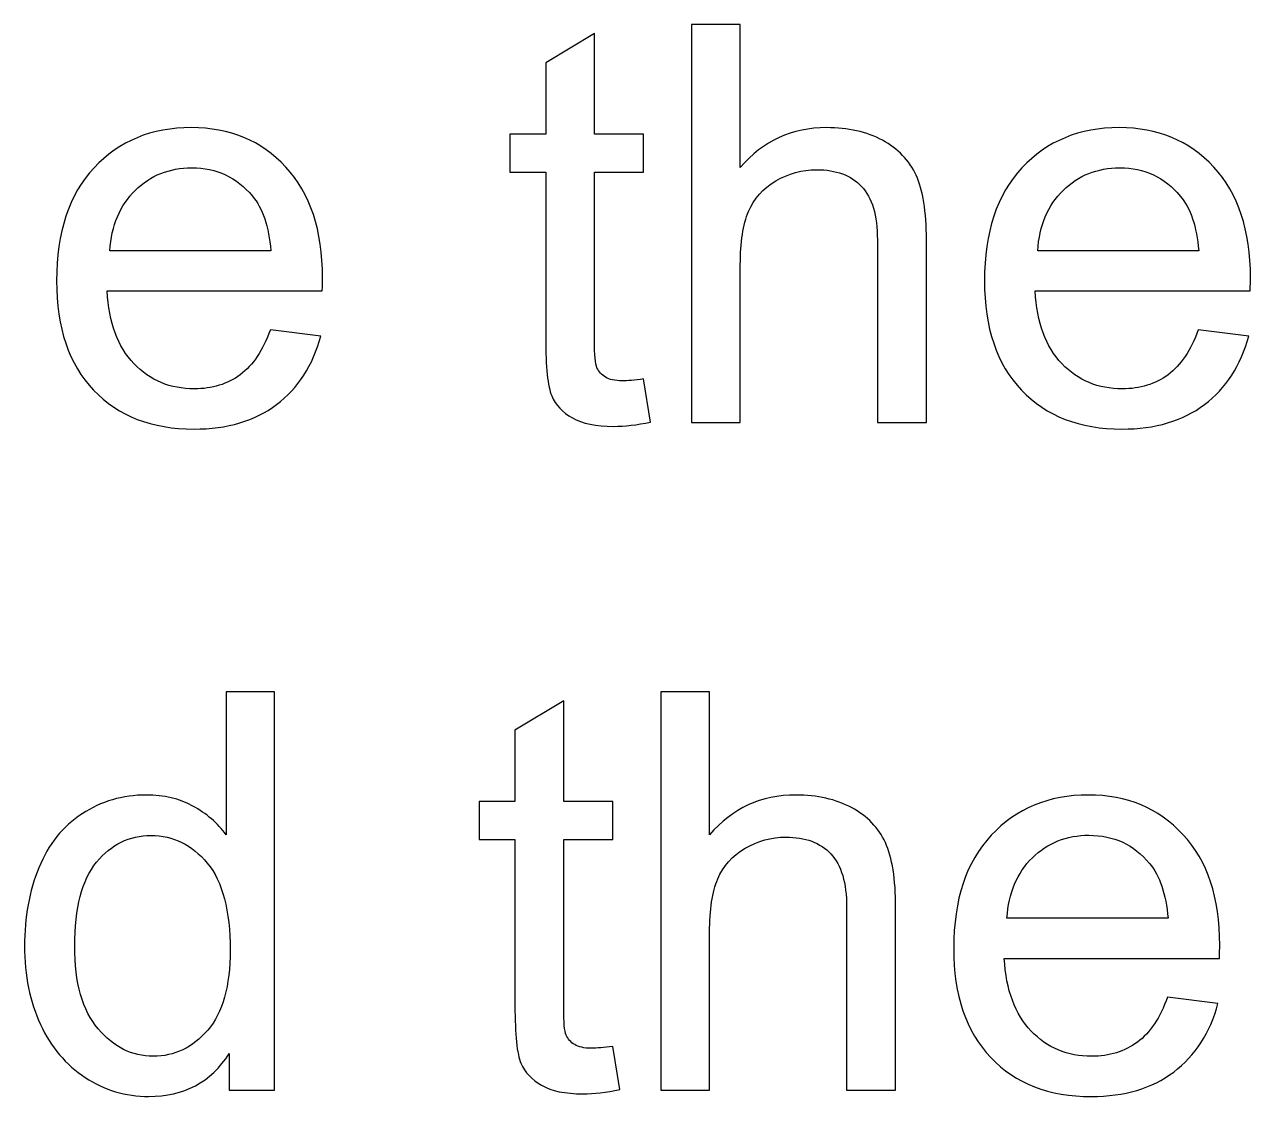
# Model space of a CAD drawing. Header units: centimetres. Extents: x -233 to -82, y 123 to 153.
# Drawn here: x -169.662 to -168.885, y 138.464 to 139.144 of the extents above; entities that cross this region are included whole.
import ezdxf

# ---------------------------------------------------------------- set-up
doc = ezdxf.new("R2010")
doc.units = ezdxf.units.CM
doc.header["$MEASUREMENT"] = 0
doc.layers.add('layer 1', color=7, linetype='Continuous')

msp = doc.modelspace()

# ---------------------------------------------------------------- linework, layer by layer
at = {"layer": 'layer 1'}
for points, knots in [([(-169.2396, 138.8913), (-169.2396, 138.8913), (-169.2396, 139.1438), (-169.2396, 139.1438), (-169.2396, 139.1438), (-169.2396, 139.1438), (-169.2086, 139.1438), (-169.2086, 139.1438), (-169.2086, 139.1438), (-169.2086, 139.1438), (-169.2086, 139.0532), (-169.2086, 139.0532), (-169.2086, 139.0532), (-169.1941, 139.07), (-169.1759, 139.0784), (-169.1539, 139.0784), (-169.1539, 139.0784), (-169.1403, 139.0784), (-169.1285, 139.0757), (-169.1185, 139.0704), (-169.1185, 139.0704), (-169.1086, 139.065), (-169.1014, 139.0576), (-169.0971, 139.0482), (-169.0971, 139.0482), (-169.0928, 139.0388), (-169.0906, 139.0251), (-169.0906, 139.0072), (-169.0906, 139.0072), (-169.0906, 139.0072), (-169.0906, 138.8913), (-169.0906, 138.8913), (-169.0906, 138.8913), (-169.0906, 138.8913), (-169.1217, 138.8913), (-169.1217, 138.8913), (-169.1217, 138.8913), (-169.1217, 138.8913), (-169.1217, 139.0072), (-169.1217, 139.0072), (-169.1217, 139.0072), (-169.1217, 139.0227), (-169.125, 139.034), (-169.1317, 139.0411), (-169.1317, 139.0411), (-169.1384, 139.0482), (-169.1479, 139.0517), (-169.1602, 139.0517), (-169.1602, 139.0517), (-169.1694, 139.0517), (-169.178, 139.0493), (-169.1861, 139.0446), (-169.1861, 139.0446), (-169.1942, 139.0398), (-169.2, 139.0333), (-169.2034, 139.0252), (-169.2034, 139.0252), (-169.2069, 139.017), (-169.2086, 139.0057), (-169.2086, 138.9914), (-169.2086, 138.9914), (-169.2086, 138.9914), (-169.2086, 138.8913), (-169.2086, 138.8913), (-169.2086, 138.8913), (-169.2086, 138.8913), (-169.2396, 138.8913), (-169.2396, 138.8913)], [0, 0, 0, 0, 0.055556, 0.055556, 0.055556, 0.055556, 0.111111, 0.111111, 0.111111, 0.111111, 0.166667, 0.166667, 0.166667, 0.166667, 0.222222, 0.222222, 0.222222, 0.222222, 0.277778, 0.277778, 0.277778, 0.277778, 0.333333, 0.333333, 0.333333, 0.333333, 0.388889, 0.388889, 0.388889, 0.388889, 0.444444, 0.444444, 0.444444, 0.444444, 0.5, 0.5, 0.5, 0.5, 0.555556, 0.555556, 0.555556, 0.555556, 0.611111, 0.611111, 0.611111, 0.611111, 0.666667, 0.666667, 0.666667, 0.666667, 0.722222, 0.722222, 0.722222, 0.722222, 0.777778, 0.777778, 0.777778, 0.777778, 0.833333, 0.833333, 0.833333, 0.833333, 0.888889, 0.888889, 0.888889, 0.888889, 1, 1, 1, 1]), ([(-169.2699, 138.919), (-169.2699, 138.919), (-169.2655, 138.8916), (-169.2655, 138.8916), (-169.2655, 138.8916), (-169.2742, 138.8898), (-169.282, 138.8889), (-169.2889, 138.8889), (-169.2889, 138.8889), (-169.3002, 138.8889), (-169.3089, 138.8907), (-169.3151, 138.8943), (-169.3151, 138.8943), (-169.3213, 138.8978), (-169.3257, 138.9025), (-169.3282, 138.9083), (-169.3282, 138.9083), (-169.3307, 138.9141), (-169.332, 138.9263), (-169.332, 138.9449), (-169.332, 138.9449), (-169.332, 138.9449), (-169.332, 139.0501), (-169.332, 139.0501), (-169.332, 139.0501), (-169.332, 139.0501), (-169.3547, 139.0501), (-169.3547, 139.0501), (-169.3547, 139.0501), (-169.3547, 139.0501), (-169.3547, 139.0742), (-169.3547, 139.0742), (-169.3547, 139.0742), (-169.3547, 139.0742), (-169.332, 139.0742), (-169.332, 139.0742), (-169.332, 139.0742), (-169.332, 139.0742), (-169.332, 139.1195), (-169.332, 139.1195), (-169.332, 139.1195), (-169.332, 139.1195), (-169.3011, 139.1381), (-169.3011, 139.1381), (-169.3011, 139.1381), (-169.3011, 139.1381), (-169.3011, 139.0742), (-169.3011, 139.0742), (-169.3011, 139.0742), (-169.3011, 139.0742), (-169.2699, 139.0742), (-169.2699, 139.0742), (-169.2699, 139.0742), (-169.2699, 139.0742), (-169.2699, 139.0501), (-169.2699, 139.0501), (-169.2699, 139.0501), (-169.2699, 139.0501), (-169.3011, 139.0501), (-169.3011, 139.0501), (-169.3011, 139.0501), (-169.3011, 139.0501), (-169.3011, 138.9431), (-169.3011, 138.9431), (-169.3011, 138.9431), (-169.3011, 138.9343), (-169.3006, 138.9286), (-169.2995, 138.9261), (-169.2995, 138.9261), (-169.2984, 138.9236), (-169.2966, 138.9216), (-169.2941, 138.9201), (-169.2941, 138.9201), (-169.2916, 138.9186), (-169.2881, 138.9178), (-169.2836, 138.9178), (-169.2836, 138.9178), (-169.2801, 138.9178), (-169.2756, 138.9182), (-169.2699, 138.919)], [0, 0, 0, 0, 0.047619, 0.047619, 0.047619, 0.047619, 0.095238, 0.095238, 0.095238, 0.095238, 0.142857, 0.142857, 0.142857, 0.142857, 0.190476, 0.190476, 0.190476, 0.190476, 0.238095, 0.238095, 0.238095, 0.238095, 0.285714, 0.285714, 0.285714, 0.285714, 0.333333, 0.333333, 0.333333, 0.333333, 0.380952, 0.380952, 0.380952, 0.380952, 0.428571, 0.428571, 0.428571, 0.428571, 0.47619, 0.47619, 0.47619, 0.47619, 0.52381, 0.52381, 0.52381, 0.52381, 0.571429, 0.571429, 0.571429, 0.571429, 0.619048, 0.619048, 0.619048, 0.619048, 0.666667, 0.666667, 0.666667, 0.666667, 0.714286, 0.714286, 0.714286, 0.714286, 0.761905, 0.761905, 0.761905, 0.761905, 0.809524, 0.809524, 0.809524, 0.809524, 0.857143, 0.857143, 0.857143, 0.857143, 0.904762, 0.904762, 0.904762, 0.904762, 1, 1, 1, 1]), ([(-169.5066, 138.9502), (-169.5066, 138.9502), (-169.4746, 138.9462), (-169.4746, 138.9462), (-169.4746, 138.9462), (-169.4797, 138.9275), (-169.489, 138.913), (-169.5027, 138.9027), (-169.5027, 138.9027), (-169.5164, 138.8924), (-169.5338, 138.8872), (-169.555, 138.8872), (-169.555, 138.8872), (-169.5818, 138.8872), (-169.603, 138.8954), (-169.6187, 138.9119), (-169.6187, 138.9119), (-169.6344, 138.9284), (-169.6422, 138.9515), (-169.6422, 138.9812), (-169.6422, 138.9812), (-169.6422, 139.012), (-169.6343, 139.0359), (-169.6184, 139.0529), (-169.6184, 139.0529), (-169.6025, 139.0699), (-169.582, 139.0784), (-169.5567, 139.0784), (-169.5567, 139.0784), (-169.5323, 139.0784), (-169.5123, 139.0701), (-169.4968, 139.0534), (-169.4968, 139.0534), (-169.4813, 139.0367), (-169.4735, 139.0133), (-169.4735, 138.9831), (-169.4735, 138.9831), (-169.4735, 138.9813), (-169.4736, 138.9785), (-169.4737, 138.9748), (-169.4737, 138.9748), (-169.4737, 138.9748), (-169.6101, 138.9748), (-169.6101, 138.9748), (-169.6101, 138.9748), (-169.609, 138.9547), (-169.6033, 138.9394), (-169.5931, 138.9287), (-169.5931, 138.9287), (-169.5829, 138.918), (-169.5701, 138.9127), (-169.5548, 138.9127), (-169.5548, 138.9127), (-169.5435, 138.9127), (-169.5338, 138.9157), (-169.5257, 138.9217), (-169.5257, 138.9217), (-169.5177, 138.9276), (-169.5113, 138.9371), (-169.5066, 138.9502)], [0, 0, 0, 0, 0.0625, 0.0625, 0.0625, 0.0625, 0.125, 0.125, 0.125, 0.125, 0.1875, 0.1875, 0.1875, 0.1875, 0.25, 0.25, 0.25, 0.25, 0.3125, 0.3125, 0.3125, 0.3125, 0.375, 0.375, 0.375, 0.375, 0.4375, 0.4375, 0.4375, 0.4375, 0.5, 0.5, 0.5, 0.5, 0.5625, 0.5625, 0.5625, 0.5625, 0.625, 0.625, 0.625, 0.625, 0.6875, 0.6875, 0.6875, 0.6875, 0.75, 0.75, 0.75, 0.75, 0.8125, 0.8125, 0.8125, 0.8125, 0.875, 0.875, 0.875, 0.875, 1, 1, 1, 1]), ([(-168.9182, 138.9502), (-168.9182, 138.9502), (-168.8862, 138.9462), (-168.8862, 138.9462), (-168.8862, 138.9462), (-168.8913, 138.9275), (-168.9006, 138.913), (-168.9143, 138.9027), (-168.9143, 138.9027), (-168.928, 138.8924), (-168.9454, 138.8872), (-168.9666, 138.8872), (-168.9666, 138.8872), (-168.9934, 138.8872), (-169.0146, 138.8954), (-169.0303, 138.9119), (-169.0303, 138.9119), (-169.046, 138.9284), (-169.0538, 138.9515), (-169.0538, 138.9812), (-169.0538, 138.9812), (-169.0538, 139.012), (-169.0459, 139.0359), (-169.03, 139.0529), (-169.03, 139.0529), (-169.0141, 139.0699), (-168.9936, 139.0784), (-168.9683, 139.0784), (-168.9683, 139.0784), (-168.9439, 139.0784), (-168.9239, 139.0701), (-168.9084, 139.0534), (-168.9084, 139.0534), (-168.8929, 139.0367), (-168.8851, 139.0133), (-168.8851, 138.9831), (-168.8851, 138.9831), (-168.8851, 138.9813), (-168.8852, 138.9785), (-168.8853, 138.9748), (-168.8853, 138.9748), (-168.8853, 138.9748), (-169.0217, 138.9748), (-169.0217, 138.9748), (-169.0217, 138.9748), (-169.0206, 138.9547), (-169.0149, 138.9394), (-169.0047, 138.9287), (-169.0047, 138.9287), (-168.9945, 138.918), (-168.9817, 138.9127), (-168.9664, 138.9127), (-168.9664, 138.9127), (-168.9551, 138.9127), (-168.9454, 138.9157), (-168.9373, 138.9217), (-168.9373, 138.9217), (-168.9293, 138.9276), (-168.9229, 138.9371), (-168.9182, 138.9502)], [0, 0, 0, 0, 0.0625, 0.0625, 0.0625, 0.0625, 0.125, 0.125, 0.125, 0.125, 0.1875, 0.1875, 0.1875, 0.1875, 0.25, 0.25, 0.25, 0.25, 0.3125, 0.3125, 0.3125, 0.3125, 0.375, 0.375, 0.375, 0.375, 0.4375, 0.4375, 0.4375, 0.4375, 0.5, 0.5, 0.5, 0.5, 0.5625, 0.5625, 0.5625, 0.5625, 0.625, 0.625, 0.625, 0.625, 0.6875, 0.6875, 0.6875, 0.6875, 0.75, 0.75, 0.75, 0.75, 0.8125, 0.8125, 0.8125, 0.8125, 0.875, 0.875, 0.875, 0.875, 1, 1, 1, 1]), ([(-169.6084, 139.0003), (-169.6084, 139.0003), (-169.5063, 139.0003), (-169.5063, 139.0003), (-169.5063, 139.0003), (-169.5076, 139.0157), (-169.5115, 139.0273), (-169.518, 139.035), (-169.518, 139.035), (-169.5279, 139.0469), (-169.5407, 139.0529), (-169.5564, 139.0529), (-169.5564, 139.0529), (-169.5707, 139.0529), (-169.5826, 139.0481), (-169.5923, 139.0386), (-169.5923, 139.0386), (-169.602, 139.0291), (-169.6074, 139.0163), (-169.6084, 139.0003)], [0, 0, 0, 0, 0.166667, 0.166667, 0.166667, 0.166667, 0.333333, 0.333333, 0.333333, 0.333333, 0.5, 0.5, 0.5, 0.5, 0.666667, 0.666667, 0.666667, 0.666667, 1, 1, 1, 1]), ([(-169.02, 139.0003), (-169.02, 139.0003), (-168.9179, 139.0003), (-168.9179, 139.0003), (-168.9179, 139.0003), (-168.9192, 139.0157), (-168.9231, 139.0273), (-168.9296, 139.035), (-168.9296, 139.035), (-168.9395, 139.0469), (-168.9523, 139.0529), (-168.968, 139.0529), (-168.968, 139.0529), (-168.9823, 139.0529), (-168.9942, 139.0481), (-169.0039, 139.0386), (-169.0039, 139.0386), (-169.0136, 139.0291), (-169.019, 139.0163), (-169.02, 139.0003)], [0, 0, 0, 0, 0.166667, 0.166667, 0.166667, 0.166667, 0.333333, 0.333333, 0.333333, 0.333333, 0.5, 0.5, 0.5, 0.5, 0.666667, 0.666667, 0.666667, 0.666667, 1, 1, 1, 1]), ([(-169.5327, 138.46798), (-169.5327, 138.46798), (-169.5327, 138.49108), (-169.5327, 138.49108), (-169.5327, 138.49108), (-169.5443, 138.47298), (-169.5613, 138.46388), (-169.5838, 138.46388), (-169.5838, 138.46388), (-169.5984, 138.46388), (-169.6118, 138.46788), (-169.624, 138.47598), (-169.624, 138.47598), (-169.6363, 138.48398), (-169.6457, 138.49518), (-169.6524, 138.50958), (-169.6524, 138.50958), (-169.6591, 138.52398), (-169.6625, 138.54058), (-169.6625, 138.55928), (-169.6625, 138.55928), (-169.6625, 138.57758), (-169.6595, 138.59408), (-169.6534, 138.60898), (-169.6534, 138.60898), (-169.6473, 138.62388), (-169.6382, 138.63528), (-169.626, 138.64318), (-169.626, 138.64318), (-169.6139, 138.65108), (-169.6003, 138.65508), (-169.5852, 138.65508), (-169.5852, 138.65508), (-169.5742, 138.65508), (-169.5644, 138.65278), (-169.5557, 138.64808), (-169.5557, 138.64808), (-169.5471, 138.64338), (-169.5401, 138.63738), (-169.5347, 138.62988), (-169.5347, 138.62988), (-169.5347, 138.62988), (-169.5347, 138.72048), (-169.5347, 138.72048), (-169.5347, 138.72048), (-169.5347, 138.72048), (-169.5039, 138.72048), (-169.5039, 138.72048), (-169.5039, 138.72048), (-169.5039, 138.72048), (-169.5039, 138.46798), (-169.5039, 138.46798), (-169.5039, 138.46798), (-169.5039, 138.46798), (-169.5327, 138.46798), (-169.5327, 138.46798)], [0, 0, 0, 0, 0.066667, 0.066667, 0.066667, 0.066667, 0.133333, 0.133333, 0.133333, 0.133333, 0.2, 0.2, 0.2, 0.2, 0.266667, 0.266667, 0.266667, 0.266667, 0.333333, 0.333333, 0.333333, 0.333333, 0.4, 0.4, 0.4, 0.4, 0.466667, 0.466667, 0.466667, 0.466667, 0.533333, 0.533333, 0.533333, 0.533333, 0.6, 0.6, 0.6, 0.6, 0.666667, 0.666667, 0.666667, 0.666667, 0.733333, 0.733333, 0.733333, 0.733333, 0.8, 0.8, 0.8, 0.8, 0.866667, 0.866667, 0.866667, 0.866667, 1, 1, 1, 1]), ([(-169.2591, 138.46798), (-169.2591, 138.46798), (-169.2591, 138.72048), (-169.2591, 138.72048), (-169.2591, 138.72048), (-169.2591, 138.72048), (-169.2281, 138.72048), (-169.2281, 138.72048), (-169.2281, 138.72048), (-169.2281, 138.72048), (-169.2281, 138.62988), (-169.2281, 138.62988), (-169.2281, 138.62988), (-169.2136, 138.64668), (-169.1954, 138.65508), (-169.1734, 138.65508), (-169.1734, 138.65508), (-169.1598, 138.65508), (-169.148, 138.65238), (-169.138, 138.64708), (-169.138, 138.64708), (-169.1281, 138.64168), (-169.1209, 138.63428), (-169.1166, 138.62488), (-169.1166, 138.62488), (-169.1123, 138.61548), (-169.1101, 138.60178), (-169.1101, 138.58388), (-169.1101, 138.58388), (-169.1101, 138.58388), (-169.1101, 138.46798), (-169.1101, 138.46798), (-169.1101, 138.46798), (-169.1101, 138.46798), (-169.1412, 138.46798), (-169.1412, 138.46798), (-169.1412, 138.46798), (-169.1412, 138.46798), (-169.1412, 138.58388), (-169.1412, 138.58388), (-169.1412, 138.58388), (-169.1412, 138.59938), (-169.1445, 138.61068), (-169.1512, 138.61778), (-169.1512, 138.61778), (-169.1579, 138.62488), (-169.1674, 138.62838), (-169.1797, 138.62838), (-169.1797, 138.62838), (-169.1889, 138.62838), (-169.1975, 138.62598), (-169.2056, 138.62128), (-169.2056, 138.62128), (-169.2137, 138.61648), (-169.2195, 138.60998), (-169.2229, 138.60188), (-169.2229, 138.60188), (-169.2264, 138.59368), (-169.2281, 138.58238), (-169.2281, 138.56808), (-169.2281, 138.56808), (-169.2281, 138.56808), (-169.2281, 138.46798), (-169.2281, 138.46798), (-169.2281, 138.46798), (-169.2281, 138.46798), (-169.2591, 138.46798), (-169.2591, 138.46798)], [0, 0, 0, 0, 0.055556, 0.055556, 0.055556, 0.055556, 0.111111, 0.111111, 0.111111, 0.111111, 0.166667, 0.166667, 0.166667, 0.166667, 0.222222, 0.222222, 0.222222, 0.222222, 0.277778, 0.277778, 0.277778, 0.277778, 0.333333, 0.333333, 0.333333, 0.333333, 0.388889, 0.388889, 0.388889, 0.388889, 0.444444, 0.444444, 0.444444, 0.444444, 0.5, 0.5, 0.5, 0.5, 0.555556, 0.555556, 0.555556, 0.555556, 0.611111, 0.611111, 0.611111, 0.611111, 0.666667, 0.666667, 0.666667, 0.666667, 0.722222, 0.722222, 0.722222, 0.722222, 0.777778, 0.777778, 0.777778, 0.777778, 0.833333, 0.833333, 0.833333, 0.833333, 0.888889, 0.888889, 0.888889, 0.888889, 1, 1, 1, 1]), ([(-169.2894, 138.49568), (-169.2894, 138.49568), (-169.285, 138.46828), (-169.285, 138.46828), (-169.285, 138.46828), (-169.2937, 138.46648), (-169.3015, 138.46558), (-169.3084, 138.46558), (-169.3084, 138.46558), (-169.3197, 138.46558), (-169.3284, 138.46738), (-169.3346, 138.47098), (-169.3346, 138.47098), (-169.3408, 138.47448), (-169.3452, 138.47918), (-169.3477, 138.48498), (-169.3477, 138.48498), (-169.3502, 138.49078), (-169.3515, 138.50298), (-169.3515, 138.52158), (-169.3515, 138.52158), (-169.3515, 138.52158), (-169.3515, 138.62678), (-169.3515, 138.62678), (-169.3515, 138.62678), (-169.3515, 138.62678), (-169.3742, 138.62678), (-169.3742, 138.62678), (-169.3742, 138.62678), (-169.3742, 138.62678), (-169.3742, 138.65088), (-169.3742, 138.65088), (-169.3742, 138.65088), (-169.3742, 138.65088), (-169.3515, 138.65088), (-169.3515, 138.65088), (-169.3515, 138.65088), (-169.3515, 138.65088), (-169.3515, 138.69618), (-169.3515, 138.69618), (-169.3515, 138.69618), (-169.3515, 138.69618), (-169.3206, 138.71478), (-169.3206, 138.71478), (-169.3206, 138.71478), (-169.3206, 138.71478), (-169.3206, 138.65088), (-169.3206, 138.65088), (-169.3206, 138.65088), (-169.3206, 138.65088), (-169.2894, 138.65088), (-169.2894, 138.65088), (-169.2894, 138.65088), (-169.2894, 138.65088), (-169.2894, 138.62678), (-169.2894, 138.62678), (-169.2894, 138.62678), (-169.2894, 138.62678), (-169.3206, 138.62678), (-169.3206, 138.62678), (-169.3206, 138.62678), (-169.3206, 138.62678), (-169.3206, 138.51978), (-169.3206, 138.51978), (-169.3206, 138.51978), (-169.3206, 138.51098), (-169.3201, 138.50528), (-169.319, 138.50278), (-169.319, 138.50278), (-169.3179, 138.50028), (-169.3161, 138.49828), (-169.3136, 138.49678), (-169.3136, 138.49678), (-169.3111, 138.49528), (-169.3076, 138.49448), (-169.3031, 138.49448), (-169.3031, 138.49448), (-169.2996, 138.49448), (-169.2951, 138.49488), (-169.2894, 138.49568)], [0, 0, 0, 0, 0.047619, 0.047619, 0.047619, 0.047619, 0.095238, 0.095238, 0.095238, 0.095238, 0.142857, 0.142857, 0.142857, 0.142857, 0.190476, 0.190476, 0.190476, 0.190476, 0.238095, 0.238095, 0.238095, 0.238095, 0.285714, 0.285714, 0.285714, 0.285714, 0.333333, 0.333333, 0.333333, 0.333333, 0.380952, 0.380952, 0.380952, 0.380952, 0.428571, 0.428571, 0.428571, 0.428571, 0.47619, 0.47619, 0.47619, 0.47619, 0.52381, 0.52381, 0.52381, 0.52381, 0.571429, 0.571429, 0.571429, 0.571429, 0.619048, 0.619048, 0.619048, 0.619048, 0.666667, 0.666667, 0.666667, 0.666667, 0.714286, 0.714286, 0.714286, 0.714286, 0.761905, 0.761905, 0.761905, 0.761905, 0.809524, 0.809524, 0.809524, 0.809524, 0.857143, 0.857143, 0.857143, 0.857143, 0.904762, 0.904762, 0.904762, 0.904762, 1, 1, 1, 1]), ([(-168.9377, 138.52688), (-168.9377, 138.52688), (-168.9057, 138.52288), (-168.9057, 138.52288), (-168.9057, 138.52288), (-168.9108, 138.50418), (-168.9201, 138.48968), (-168.9338, 138.47938), (-168.9338, 138.47938), (-168.9475, 138.46908), (-168.9649, 138.46388), (-168.9861, 138.46388), (-168.9861, 138.46388), (-169.0129, 138.46388), (-169.0341, 138.47208), (-169.0498, 138.48858), (-169.0498, 138.48858), (-169.0655, 138.50508), (-169.0733, 138.52818), (-169.0733, 138.55788), (-169.0733, 138.55788), (-169.0733, 138.58868), (-169.0654, 138.61258), (-169.0495, 138.62958), (-169.0495, 138.62958), (-169.0336, 138.64658), (-169.0131, 138.65508), (-168.9878, 138.65508), (-168.9878, 138.65508), (-168.9634, 138.65508), (-168.9434, 138.64678), (-168.9279, 138.63008), (-168.9279, 138.63008), (-168.9124, 138.61338), (-168.9046, 138.58998), (-168.9046, 138.55978), (-168.9046, 138.55978), (-168.9046, 138.55798), (-168.9047, 138.55518), (-168.9048, 138.55148), (-168.9048, 138.55148), (-168.9048, 138.55148), (-169.0412, 138.55148), (-169.0412, 138.55148), (-169.0412, 138.55148), (-169.0401, 138.53138), (-169.0344, 138.51608), (-169.0242, 138.50538), (-169.0242, 138.50538), (-169.014, 138.49468), (-169.0012, 138.48938), (-168.9859, 138.48938), (-168.9859, 138.48938), (-168.9746, 138.48938), (-168.9649, 138.49238), (-168.9568, 138.49838), (-168.9568, 138.49838), (-168.9488, 138.50428), (-168.9424, 138.51378), (-168.9377, 138.52688)], [0, 0, 0, 0, 0.0625, 0.0625, 0.0625, 0.0625, 0.125, 0.125, 0.125, 0.125, 0.1875, 0.1875, 0.1875, 0.1875, 0.25, 0.25, 0.25, 0.25, 0.3125, 0.3125, 0.3125, 0.3125, 0.375, 0.375, 0.375, 0.375, 0.4375, 0.4375, 0.4375, 0.4375, 0.5, 0.5, 0.5, 0.5, 0.5625, 0.5625, 0.5625, 0.5625, 0.625, 0.625, 0.625, 0.625, 0.6875, 0.6875, 0.6875, 0.6875, 0.75, 0.75, 0.75, 0.75, 0.8125, 0.8125, 0.8125, 0.8125, 0.875, 0.875, 0.875, 0.875, 1, 1, 1, 1]), ([(-169.6307, 138.55928), (-169.6307, 138.53588), (-169.6257, 138.51838), (-169.6158, 138.50678), (-169.6158, 138.50678), (-169.6059, 138.49518), (-169.5943, 138.48938), (-169.5809, 138.48938), (-169.5809, 138.48938), (-169.5674, 138.48938), (-169.5558, 138.49488), (-169.5463, 138.50598), (-169.5463, 138.50598), (-169.5368, 138.51708), (-169.5321, 138.53398), (-169.5321, 138.55668), (-169.5321, 138.55668), (-169.5321, 138.58178), (-169.5369, 138.60018), (-169.5466, 138.61188), (-169.5466, 138.61188), (-169.5563, 138.62358), (-169.5682, 138.62938), (-169.5823, 138.62938), (-169.5823, 138.62938), (-169.596, 138.62938), (-169.6075, 138.62378), (-169.6168, 138.61248), (-169.6168, 138.61248), (-169.6261, 138.60118), (-169.6307, 138.58348), (-169.6307, 138.55928)], [0, 0, 0, 0, 0.111111, 0.111111, 0.111111, 0.111111, 0.222222, 0.222222, 0.222222, 0.222222, 0.333333, 0.333333, 0.333333, 0.333333, 0.444444, 0.444444, 0.444444, 0.444444, 0.555556, 0.555556, 0.555556, 0.555556, 0.666667, 0.666667, 0.666667, 0.666667, 0.777778, 0.777778, 0.777778, 0.777778, 1, 1, 1, 1]), ([(-169.0395, 138.57698), (-169.0395, 138.57698), (-168.9374, 138.57698), (-168.9374, 138.57698), (-168.9374, 138.57698), (-168.9387, 138.59238), (-168.9426, 138.60398), (-168.9491, 138.61168), (-168.9491, 138.61168), (-168.959, 138.62358), (-168.9718, 138.62958), (-168.9875, 138.62958), (-168.9875, 138.62958), (-169.0018, 138.62958), (-169.0137, 138.62478), (-169.0234, 138.61528), (-169.0234, 138.61528), (-169.0331, 138.60578), (-169.0385, 138.59298), (-169.0395, 138.57698)], [0, 0, 0, 0, 0.166667, 0.166667, 0.166667, 0.166667, 0.333333, 0.333333, 0.333333, 0.333333, 0.5, 0.5, 0.5, 0.5, 0.666667, 0.666667, 0.666667, 0.666667, 1, 1, 1, 1])]:
    msp.add_open_spline(points, degree=3, knots=knots, dxfattribs=at)

doc.saveas('drawing.dxf')
